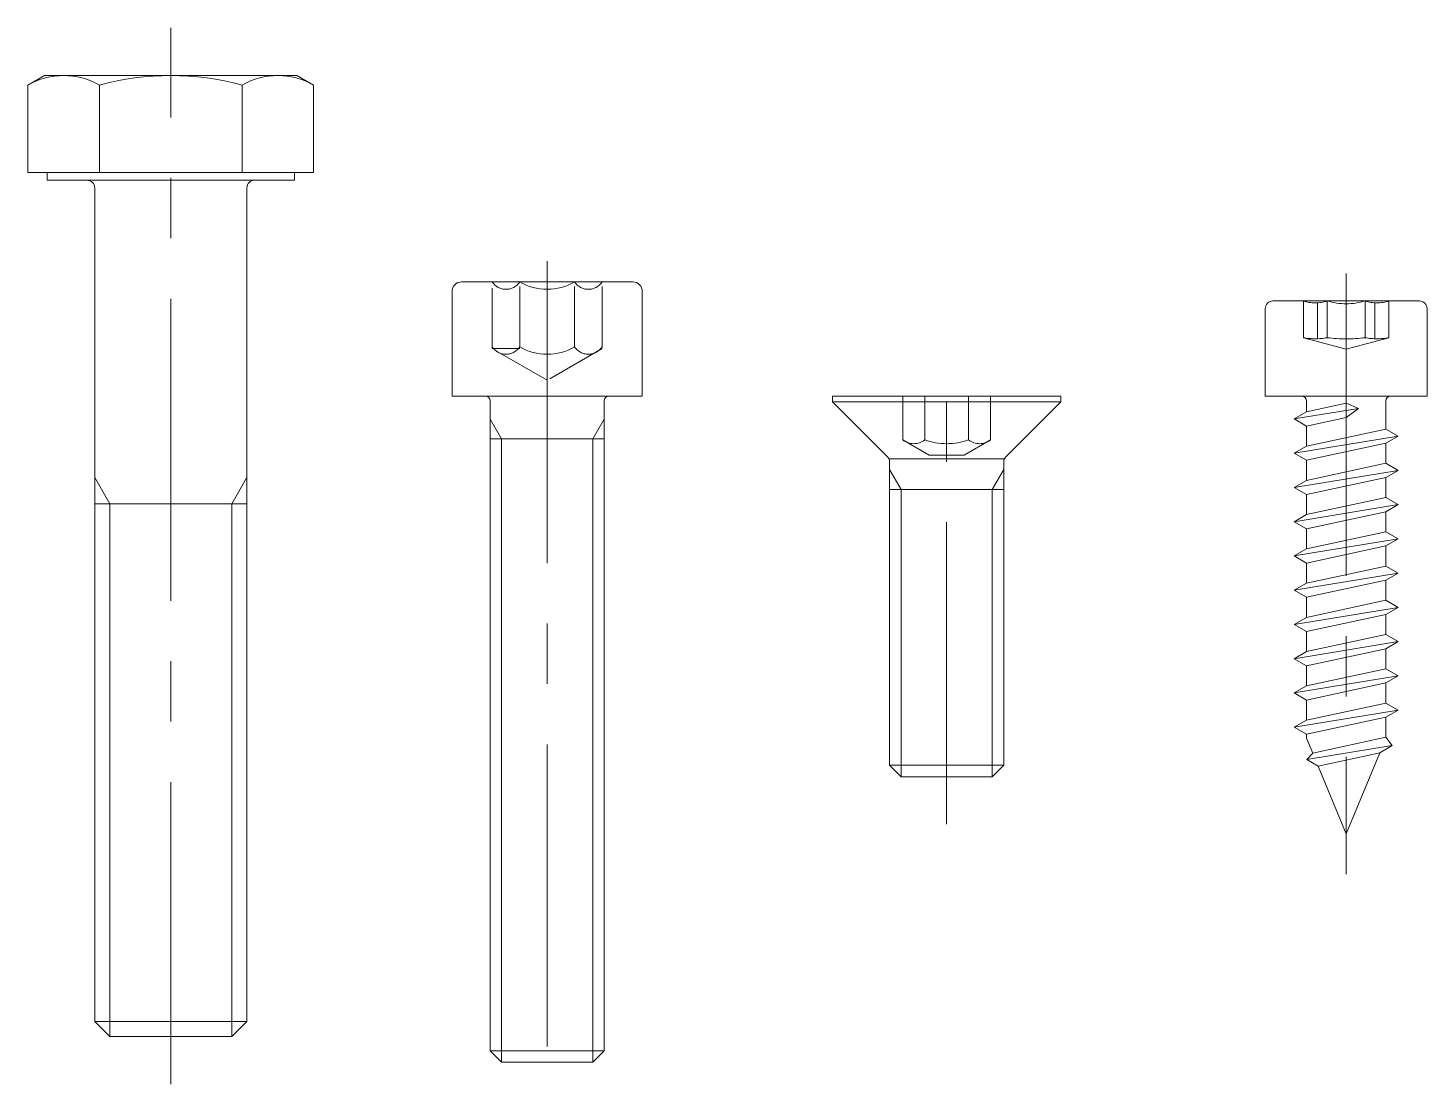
# Model space of a CAD drawing. Header units: millimetres. Extents: x 1459 to 16731, y 971 to 8404.
# Drawn here: x 5941.7 to 6015.2, y 2268.3 to 2323.9 of the extents above; entities that cross this region are included whole.
import ezdxf

# ---------------------------------------------------------------- set-up
doc = ezdxf.new("R2010")
doc.units = ezdxf.units.MM
doc.header["$LTSCALE"] = 0.5
doc.linetypes.add('CENTER', pattern=[50.8, 31.75, -6.35, 6.35, -6.35])
doc.linetypes.add('HIDDEN', pattern=[9.525, 6.35, -3.175])
doc.layers.get('0').update_dxf_attribs({"lineweight": 20})
doc.layers.add('Quincaillerie', color=150, linetype='Continuous', lineweight=20)

# ---------------------------------------------------------------- blocks, each defined once
blk = doc.blocks.new('4070180')
at = {"color": 1, "linetype": 'CENTER', "lineweight": 18}
blk.add_lwpolyline([(0, -47.9), (0, 7.6)], dxfattribs=at)
at = {"lineweight": 18}
for points in [[(-7.506, 4.597), (-6.634, 5.1), (6.634, 5.1), (7.506, 4.597)], [(-7.506, 0), (-7.506, 4.597)], [(-3.753, 0), (-3.753, 4.597)], [(3.753, 0), (3.753, 4.597)], [(7.506, 0), (7.506, 4.597)], [(-7.506, 0), (7.506, 0)], [(-6.5, 0), (-6.5, -0.4), (6.5, -0.4), (6.5, 0)], [(-3.205, -45.4), (-3.205, -17.4), (-4, -16.023)], [(3.205, -45.4), (3.205, -17.4), (4, -16.023)], [(4, -17.4), (-4, -17.4)], [(4, -44.605), (-4, -44.605)]]:
    blk.add_lwpolyline(points, dxfattribs=at)
blk.add_lwpolyline([(4.4, -0.4, 0.414214), (4, -0.8), (4, -44.605), (3.205, -45.4), (-3.205, -45.4), (-4, -44.605), (-4, -0.8, 0.414214), (-4.4, -0.4)], format="xyb", dxfattribs=at)
for centre, radius, start, end in [((-5.629, 1.35), 3.75, 59.9755, 120.0245), ((0, -9.145), 14.245, 74.72562, 105.27438), ((5.629, 1.35), 3.75, 59.9755, 120.0245)]:
    blk.add_arc(centre, radius, start, end, dxfattribs=at)
blk = doc.blocks.new('*U165')
at = {"layer": 'Quincaillerie', "lineweight": 18}
blk.add_blockref('4070180', (0, 0), dxfattribs=at)
blk = doc.blocks.new('4070089')
at = {"color": 1, "linetype": 'CENTER'}
blk.add_line((0, 6.438), (0, -25.117), dxfattribs=at)
for p, q in [((-2.085, -0.25), (-2.085, -0.828)), ((2.085, -0.25), (2.085, -1.728)), ((-2.085, -1.572), (-2.085, -2.628)), ((2.085, -2.472), (2.085, -3.528)), ((-2.085, -3.372), (-2.085, -4.428)), ((2.085, -4.272), (2.085, -5.328)), ((-2.085, -5.172), (-2.085, -6.228)), ((2.085, -6.072), (2.085, -7.128)), ((-2.085, -6.972), (-2.085, -8.028)), ((2.085, -7.872), (2.085, -8.928)), ((-2.085, -8.772), (-2.085, -9.828)), ((2.085, -9.672), (2.085, -10.728)), ((-2.085, -10.572), (-2.085, -11.628)), ((2.085, -11.472), (2.085, -12.528)), ((-2.085, -12.372), (-2.085, -13.428)), ((2.085, -13.272), (2.085, -14.328)), ((-2.085, -14.172), (-2.085, -15.228)), ((2.085, -15.072), (2.085, -16.128)), ((-2.085, -15.972), (-2.085, -17.028)), ((2.085, -16.872), (2.085, -17.928)), ((-2.085, -17.772), (-2.085, -17.966)), ((-1.758, -18.757), (-2.085, -17.966)), ((2.41, -18.353), (1.764, -18.742)), ((2.085, -17.928), (2.41, -18.353)), ((-2.071, -19.091), (-1.758, -18.757)), ((-1.474, -19.441), (-2.071, -19.091)), ((0, -23), (1.764, -18.742)), ((0, -23), (-1.474, -19.441))]:
    blk.add_line(p, q)
blk.add_lwpolyline([(3.85, 5), (-3.85, 5, 0.414214), (-4.25, 4.6), (-4.25, 0), (4.25, 0), (4.25, 4.6, 0.414214)], format="xyb", close=True)
at = {"linetype": 'HIDDEN'}
for points in [[(-2.25, 5), (-2.25, 3.07)], [(-1.5, 4.912), (-1.5, 3.014)], [(-1, 5), (-1, 3.07)], [(1, 5), (1, 3.07)], [(1.5, 4.912), (1.5, 3.014)], [(2.25, 5), (2.25, 3.07)], [(-2.25, 3.07), (0, 2.467)], [(2.25, 3.07), (0, 2.467)]]:
    blk.add_lwpolyline(points, dxfattribs=at)
for points in [[(-2.085, -1.572), (0, -1.122), (0.645, -0.644), (0, -0.378), (-2.085, -0.828), (-2.73, -1.2)], [(2.73, -2.1), (2.085, -2.472), (-2.085, -3.372), (-2.73, -3), (-2.085, -2.628), (2.085, -1.728)], [(2.73, -3.9), (2.085, -4.272), (-2.085, -5.172), (-2.73, -4.8), (-2.085, -4.428), (2.085, -3.528)], [(2.73, -5.7), (2.085, -6.072), (-2.085, -6.972), (-2.73, -6.6), (-2.085, -6.228), (2.085, -5.328)], [(2.73, -7.5), (2.085, -7.872), (-2.085, -8.772), (-2.73, -8.4), (-2.085, -8.028), (2.085, -7.128)], [(2.73, -9.3), (2.085, -9.672), (-2.085, -10.572), (-2.73, -10.2), (-2.085, -9.828), (2.085, -8.928)], [(2.73, -11.1), (2.085, -11.472), (-2.085, -12.372), (-2.73, -12), (-2.085, -11.628), (2.085, -10.728)], [(2.73, -12.9), (2.085, -13.272), (-2.085, -14.172), (-2.73, -13.8), (-2.085, -13.428), (2.085, -12.528)], [(2.73, -14.7), (2.085, -15.072), (-2.085, -15.972), (-2.73, -15.6), (-2.085, -15.228), (2.085, -14.328)], [(2.73, -16.5), (2.085, -16.872), (-2.085, -17.772), (-2.73, -17.4), (-2.085, -17.028), (2.085, -16.128)]]:
    blk.add_lwpolyline(points, close=True)
for points in [[(-2.73, -1.2), (0.645, -0.644)], [(-2.73, -3), (2.73, -2.1)], [(-2.73, -4.8), (2.73, -3.9)], [(-2.73, -6.6), (2.73, -5.7)], [(-2.73, -8.4), (2.73, -7.5)], [(-2.73, -10.2), (2.73, -9.3)], [(-2.73, -12), (2.73, -11.1)], [(-2.73, -13.8), (2.73, -12.9)], [(-2.73, -15.6), (2.73, -14.7)], [(-2.73, -17.4), (2.73, -16.5)], [(-2.071, -19.091), (2.41, -18.353)], [(-1.758, -18.757), (2.085, -17.928)], [(1.764, -18.742), (-1.474, -19.441)]]:
    blk.add_lwpolyline(points)
for centre, radius, start, end in [((-1.625, 6.9), 2, 251.79004, 288.20996), ((0, 8.358), 3.503, 253.41492, 286.58508), ((1.625, 6.9), 2, 251.79004, 288.20996), ((-1.625, 6.389), 3.377, 259.33567, 280.66433), ((0, 11.166), 8.157, 262.95849, 277.04151), ((1.625, 6.389), 3.377, 259.33567, 280.66433)]:
    blk.add_arc(centre, radius, start, end, dxfattribs=at)
for centre, start, end in [((-2.335, -0.25), 0, 90), ((2.335, -0.25), 90, 180)]:
    blk.add_arc(centre, 0.25, start, end)
blk = doc.blocks.new('*U168')
at = {"layer": 'Quincaillerie', "lineweight": 18}
blk.add_blockref('4070089', (0, 0), dxfattribs=at)
blk = doc.blocks.new('4070232')
at = {"lineweight": 18}
blk.add_line((3, -3.3), (-3, -3.3), dxfattribs=at)
at = {"color": 1, "linetype": 'CENTER', "lineweight": 18}
blk.add_lwpolyline([(0, -22.5), (0, 2.5)], dxfattribs=at)
at = {"lineweight": 18}
blk.add_lwpolyline([(-6, 0), (-6, -0.3), (-3.088, -3.212, -0.198912), (-3, -3.424), (-3, -19.4), (-2.4, -20), (2.4, -20), (3, -19.4), (3, -3.424, -0.198912), (3.088, -3.212), (6, -0.3), (6, 0)], format="xyb", close=True, dxfattribs=at)
at = {"linetype": 'HIDDEN', "lineweight": 18}
for points in [[(-2.309, -2.302), (-2.309, 0)], [(-1.155, -2.302), (-1.155, 0)], [(1.155, -2.302), (1.155, 0)], [(2.309, -2.302), (2.309, 0)], [(-2.309, -2.302), (-0.927, -3.1), (0.927, -3.1), (2.309, -2.302)]]:
    blk.add_lwpolyline(points, dxfattribs=at)
at = {"lineweight": 18}
for points in [[(6, -0.3), (-6, -0.3)], [(-3, -3.861), (-2.4, -4.9), (-2.4, -20)], [(3, -3.861), (2.4, -4.9), (2.4, -20)], [(3, -4.9), (-3, -4.9)], [(3, -19.4), (-3, -19.4)]]:
    blk.add_lwpolyline(points, dxfattribs=at)
at = {"linetype": 'HIDDEN', "lineweight": 18}
for centre, radius, start, end in [((-1.732, -1.559), 0.941, 232.13079, 307.86921), ((0, 0.965), 3.465, 250.53403, 289.46597), ((1.732, -1.559), 0.941, 232.13079, 307.86921)]:
    blk.add_arc(centre, radius, start, end, dxfattribs=at)
blk = doc.blocks.new('*U167')
at = {"layer": 'Quincaillerie', "lineweight": 18}
blk.add_blockref('4070232', (0, 0), dxfattribs=at)
blk = doc.blocks.new('4070226')
at = {"color": 1, "linetype": 'CENTER'}
blk.add_lwpolyline([(0, 7.1), (0, -36.2)], dxfattribs=at)
blk.add_lwpolyline([(5, 0), (-5, 0), (-5, 5.5, -0.414214), (-4.5, 6), (4.5, 6, -0.414214), (5, 5.5)], format="xyb", close=True)
at = {"linetype": 'HIDDEN'}
for points in [[(2.887, 2.5), (0, 0.833), (-2.887, 2.5), (-2.887, 6)], [(-1.443, 2.586), (-1.443, 6)], [(1.443, 2.586), (1.443, 6)], [(2.887, 2.586), (2.887, 6)], [(-1.443, 2.5), (-2.887, 2.5)]]:
    blk.add_lwpolyline(points, dxfattribs=at)
for points in [[(-2.887, 6, 0.535203), (-1.443, 6, 0.267601), (1.443, 6, 0.535203), (2.887, 6, 0.535203)], [(-2.887, 2.586, 0.535203), (-1.443, 2.586, 0.267601), (1.443, 2.586, 0.535203), (2.887, 2.586)]]:
    blk.add_lwpolyline(points, format="xyb", dxfattribs=at)
blk.add_lwpolyline([(3.25, 0, 0.414214), (3, -0.25), (3, -34.4), (2.4, -35), (-2.4, -35), (-3, -34.4), (-3, -0.25, 0.414214), (-3.25, 0)], format="xyb")
for points in [[(-3, -1.211), (-2.4, -2.25), (-2.4, -35)], [(3, -1.211), (2.4, -2.25), (2.4, -35)], [(3, -2.25), (-3, -2.25)], [(3, -34.4), (-3, -34.4)]]:
    blk.add_lwpolyline(points)
blk = doc.blocks.new('*U166')
at = {"layer": 'Quincaillerie', "lineweight": 18}
blk.add_blockref('4070226', (0, 0), dxfattribs=at)

msp = doc.modelspace()

# ---------------------------------------------------------------- block references
at = {"layer": 'Quincaillerie', "lineweight": 20}
for name, p in [('*U165', (5949.179, 2316.294)), ('*U166', (5968.965, 2304.549)), ('*U168', (6010.965, 2304.549)), ('*U167', (5989.965, 2304.549))]:
    msp.add_blockref(name, p, dxfattribs=at)

doc.saveas('drawing.dxf')
